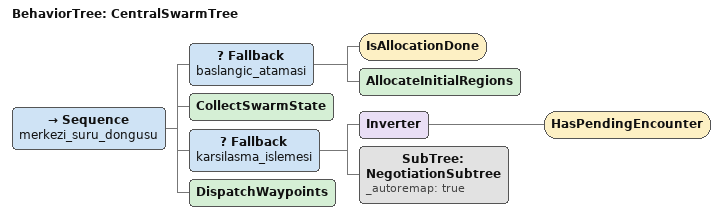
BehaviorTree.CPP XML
<?xml version="1.0" encoding="UTF-8"?>
<root BTCPP_format="4" main_tree_to_execute="CentralSwarmTree">

  <BehaviorTree ID="CentralSwarmTree">
    <Sequence name="merkezi_suru_dongusu">

      <!-- Bolum 2.1 adim 2: alt-bolge atamasi merkezde, bir kez yapilir. -->
      <Fallback name="baslangic_atamasi">
        <IsAllocationDone/>
        <AllocateInitialRegions/>
      </Fallback>

      <!-- P2a: tum ajanlarin durumu merkeze akar. -->
      <CollectSwarmState/>

      <!-- Bolum 2.1 adim 5: karsilasma varsa merkez negotiation'i yurutur.
           Karsilasma yoksa Inverter SUCCESS dondurur ve dal atlanir. -->
      <Fallback name="karsilasma_islemesi">
        <Inverter>
          <HasPendingEncounter/>
        </Inverter>
        <SubTree ID="NegotiationSubtree" _autoremap="true"/>
      </Fallback>

      <!-- P2a: hedefler merkezden dagitilir; ajanlar yalnizca yurutur. -->
      <DispatchWaypoints/>

    </Sequence>
  </BehaviorTree>

</root>
